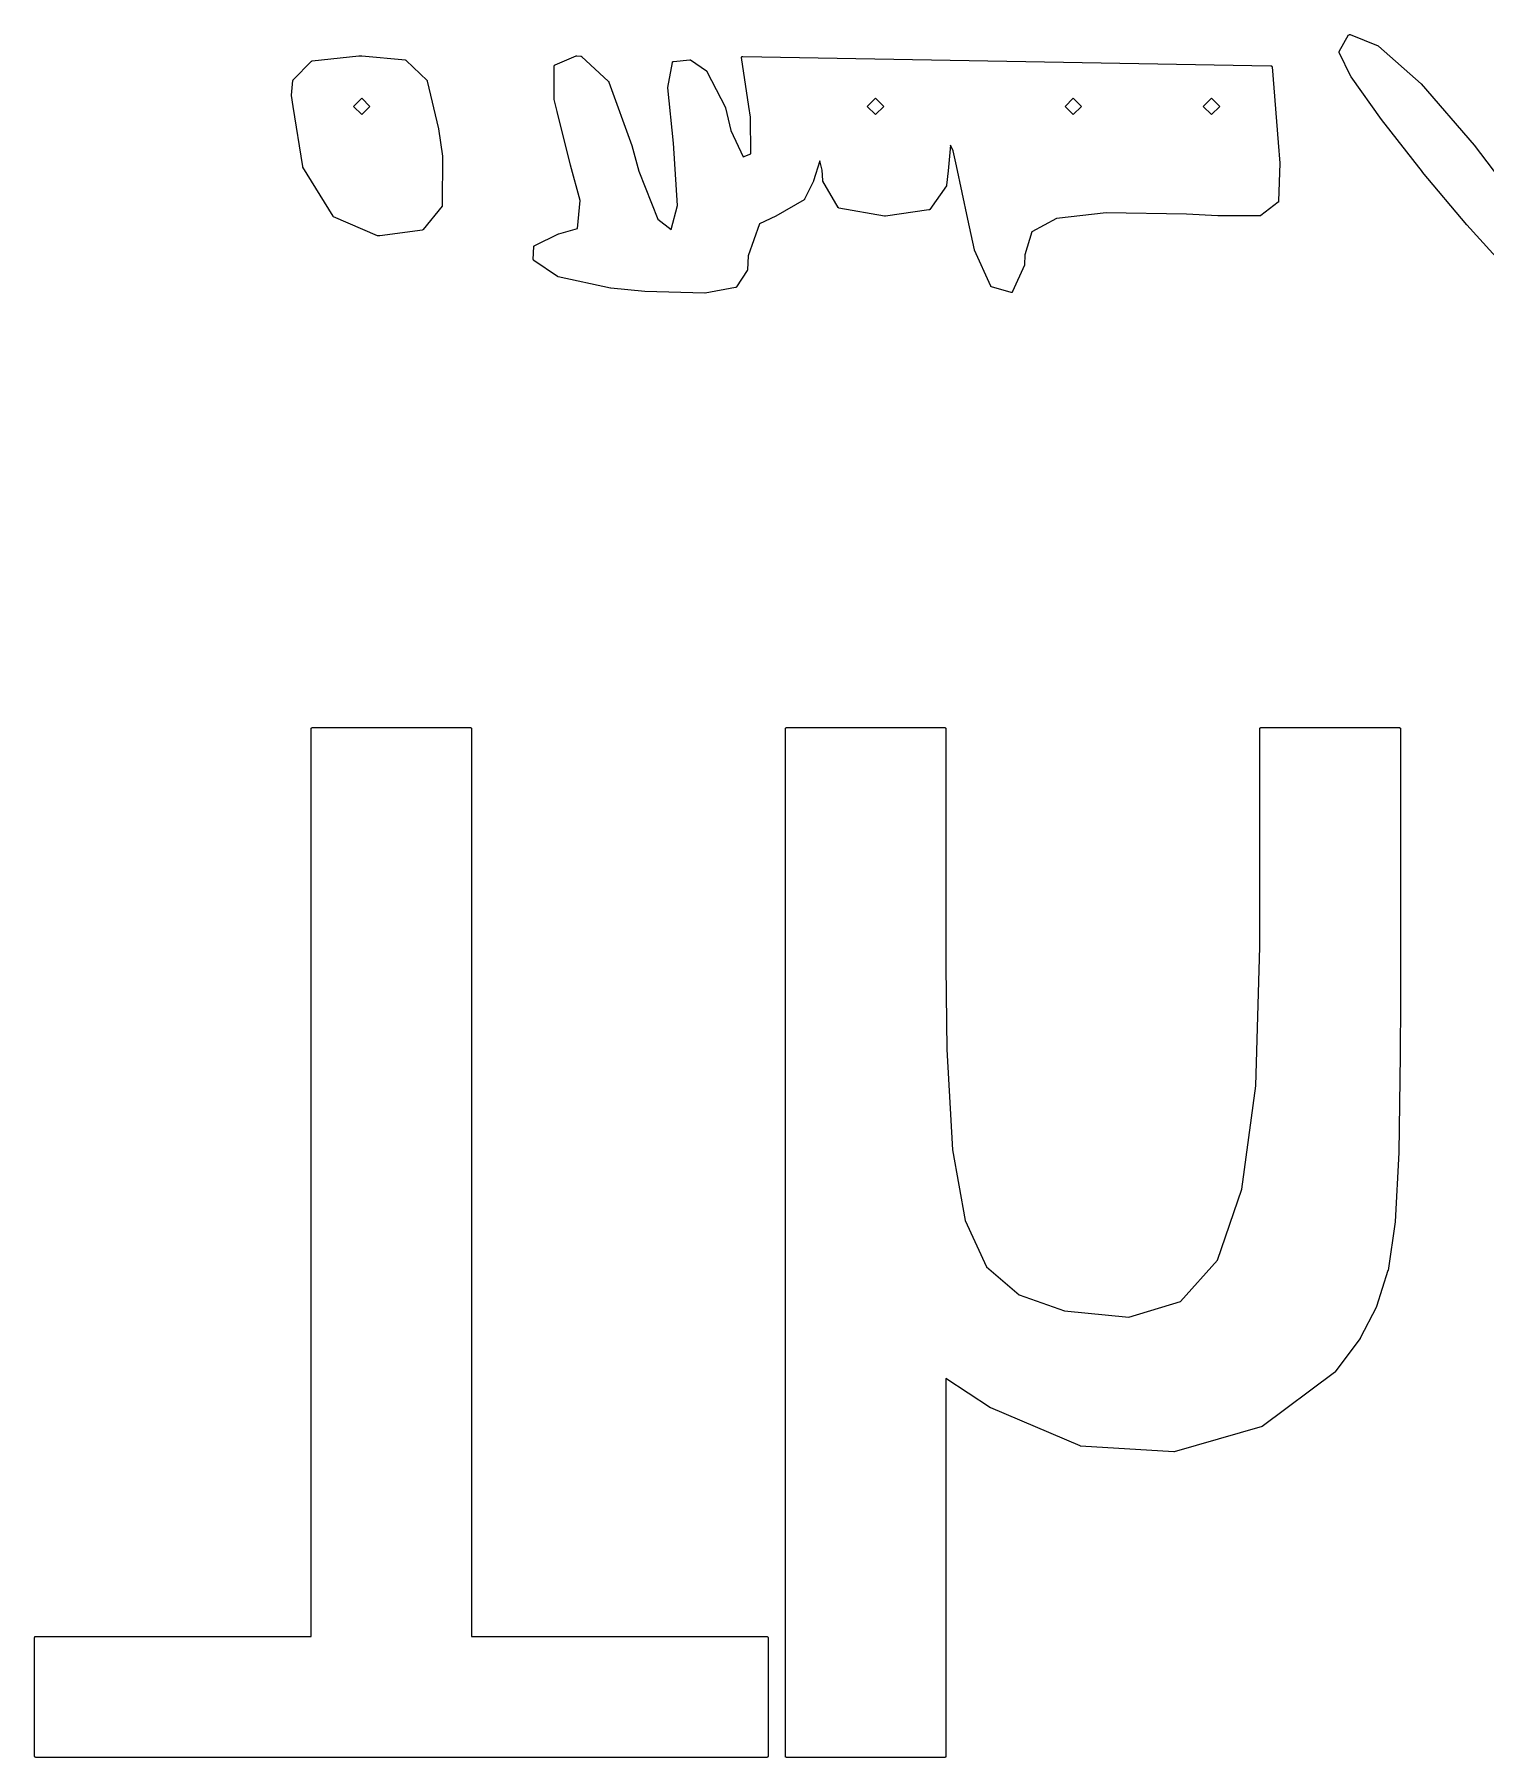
# Model space of a CAD drawing. Extents: x 10 to 287, y -200 to -10.
# Drawn here: x 126.87 to 133.08, y -116.68 to -109.29 of the extents above; entities that cross this region are included whole.
import ezdxf

# ---------------------------------------------------------------- set-up
doc = ezdxf.new("R2010")
doc.units = 0
doc.header["$MEASUREMENT"] = 0
doc.layers.add('BLACK', color=7, linetype='CONTINUOUS')

msp = doc.modelspace()

# ---------------------------------------------------------------- linework, layer by layer
at = {"layer": 'BLACK', "linetype": 'CONTINUOUS'}
for p, q in [((132.457, -109.366), (132.498, -109.295)), ((132.498, -109.295), (132.499, -109.294)), ((132.498, -109.295), (132.498, -109.295)), ((132.498, -109.295), (132.498, -109.295)), ((132.498, -109.295), (132.498, -109.295)), ((132.499, -109.294), (132.499, -109.294)), ((132.499, -109.294), (132.499, -109.294)), ((132.499, -109.294), (132.5, -109.294)), ((132.5, -109.294), (132.5, -109.293)), ((132.5, -109.293), (132.5, -109.293)), ((132.5, -109.293), (132.5, -109.293)), ((132.5, -109.293), (132.501, -109.293)), ((132.501, -109.293), (132.502, -109.293)), ((132.502, -109.293), (132.502, -109.293)), ((132.502, -109.293), (132.503, -109.293)), ((132.502, -109.293), (132.502, -109.293)), ((132.503, -109.293), (132.504, -109.293)), ((132.504, -109.293), (132.504, -109.293)), ((132.504, -109.293), (132.504, -109.293)), ((132.504, -109.293), (132.625, -109.342)), ((132.625, -109.342), (132.625, -109.342)), ((132.625, -109.342), (132.626, -109.343)), ((127.977, -109.488), (128.055, -109.407)), ((128.055, -109.407), (128.056, -109.407)), ((128.056, -109.407), (128.056, -109.406)), ((128.056, -109.406), (128.056, -109.406)), ((128.056, -109.406), (128.056, -109.406)), ((128.056, -109.406), (128.057, -109.406)), ((128.057, -109.406), (128.058, -109.406)), ((128.058, -109.406), (128.258, -109.384)), ((128.058, -109.406), (128.058, -109.406)), ((128.058, -109.406), (128.058, -109.406)), ((128.258, -109.384), (128.259, -109.384)), ((128.259, -109.384), (128.259, -109.384)), ((128.259, -109.384), (128.27, -109.384)), ((128.27, -109.384), (128.27, -109.384)), ((128.27, -109.384), (128.271, -109.384)), ((128.271, -109.384), (128.457, -109.402)), ((128.457, -109.402), (128.457, -109.403)), ((128.457, -109.403), (128.458, -109.403)), ((128.458, -109.403), (128.458, -109.403)), ((128.458, -109.403), (128.458, -109.403)), ((128.458, -109.403), (128.459, -109.403)), ((128.459, -109.403), (128.46, -109.404)), ((128.46, -109.404), (128.55, -109.49)), ((129.099, -109.423), (129.189, -109.385)), ((129.189, -109.385), (129.19, -109.384)), ((129.189, -109.385), (129.189, -109.385)), ((129.19, -109.384), (129.19, -109.384)), ((129.19, -109.384), (129.191, -109.384)), ((129.191, -109.384), (129.191, -109.384)), ((129.191, -109.384), (129.209, -109.386)), ((129.191, -109.384), (129.191, -109.384)), ((129.209, -109.386), (129.21, -109.386)), ((129.21, -109.386), (129.21, -109.386)), ((129.21, -109.386), (129.211, -109.386)), ((129.211, -109.386), (129.211, -109.387)), ((129.211, -109.387), (129.211, -109.387)), ((129.211, -109.387), (129.212, -109.387)), ((129.212, -109.387), (129.327, -109.495)), ((129.582, -109.52), (129.601, -109.413)), ((129.601, -109.412), (129.602, -109.411)), ((129.601, -109.413), (129.601, -109.412)), ((129.601, -109.412), (129.601, -109.412)), ((129.602, -109.411), (129.602, -109.41)), ((129.602, -109.41), (129.603, -109.41)), ((129.602, -109.411), (129.602, -109.411)), ((129.602, -109.411), (129.602, -109.411)), ((129.603, -109.41), (129.603, -109.409)), ((129.603, -109.409), (129.604, -109.409)), ((129.603, -109.41), (129.603, -109.41)), ((129.604, -109.409), (129.604, -109.409)), ((129.604, -109.409), (129.604, -109.409)), ((129.604, -109.409), (129.605, -109.409)), ((129.605, -109.409), (129.675, -109.401)), ((129.605, -109.409), (129.605, -109.409)), ((129.675, -109.401), (129.675, -109.401)), ((129.675, -109.401), (129.675, -109.401)), ((129.675, -109.401), (129.675, -109.401)), ((129.675, -109.401), (129.676, -109.401)), ((129.676, -109.401), (129.676, -109.401)), ((129.676, -109.401), (129.676, -109.401)), ((129.676, -109.401), (129.677, -109.402)), ((129.677, -109.402), (129.678, -109.402)), ((129.678, -109.402), (129.678, -109.402)), ((129.678, -109.402), (129.678, -109.402)), ((129.678, -109.402), (129.747, -109.449)), ((129.897, -109.391), (129.898, -109.39)), ((129.897, -109.392), (129.897, -109.391)), ((129.897, -109.391), (129.897, -109.391)), ((129.897, -109.391), (129.897, -109.391)), ((129.928, -109.602), (129.897, -109.392)), ((129.897, -109.392), (129.897, -109.392)), ((129.898, -109.389), (129.898, -109.388)), ((129.898, -109.388), (129.899, -109.388)), ((129.898, -109.39), (129.898, -109.389)), ((129.898, -109.389), (129.898, -109.389)), ((129.898, -109.389), (129.898, -109.389)), ((129.899, -109.388), (129.9, -109.387)), ((129.899, -109.388), (129.899, -109.388)), ((129.899, -109.388), (129.899, -109.388)), ((129.9, -109.387), (129.901, -109.387)), ((129.901, -109.387), (129.901, -109.387)), ((129.901, -109.387), (129.901, -109.387)), ((129.901, -109.387), (129.901, -109.387)), ((129.901, -109.387), (129.902, -109.387)), ((129.902, -109.387), (131.033, -109.407)), ((131.033, -109.407), (132.165, -109.427)), ((132.457, -109.367), (132.457, -109.366)), ((132.457, -109.366), (132.457, -109.366)), ((132.457, -109.368), (132.457, -109.367)), ((132.457, -109.367), (132.457, -109.367)), ((132.457, -109.367), (132.457, -109.367)), ((132.457, -109.369), (132.457, -109.368)), ((132.457, -109.37), (132.457, -109.369)), ((132.457, -109.369), (132.457, -109.369)), ((132.457, -109.369), (132.457, -109.369)), ((132.508, -109.473), (132.457, -109.37)), ((132.457, -109.37), (132.457, -109.37)), ((132.626, -109.343), (132.809, -109.505)), ((127.976, -109.489), (127.976, -109.488)), ((127.976, -109.488), (127.977, -109.488)), ((127.976, -109.49), (127.976, -109.489)), ((127.976, -109.489), (127.976, -109.489)), ((127.976, -109.489), (127.976, -109.489)), ((129.095, -109.57), (129.095, -109.428)), ((129.095, -109.428), (129.096, -109.428)), ((129.096, -109.426), (129.096, -109.425)), ((129.096, -109.425), (129.097, -109.425)), ((129.096, -109.427), (129.096, -109.426)), ((129.096, -109.426), (129.096, -109.426)), ((129.096, -109.426), (129.096, -109.426)), ((129.096, -109.428), (129.096, -109.427)), ((129.096, -109.427), (129.096, -109.427)), ((129.097, -109.425), (129.097, -109.424)), ((129.097, -109.424), (129.097, -109.424)), ((129.097, -109.424), (129.098, -109.424)), ((129.098, -109.424), (129.098, -109.423)), ((129.098, -109.423), (129.099, -109.423)), ((129.098, -109.424), (129.098, -109.424)), ((129.747, -109.449), (129.747, -109.449)), ((129.747, -109.449), (129.747, -109.45)), ((129.747, -109.45), (129.748, -109.45)), ((129.748, -109.45), (129.748, -109.45)), ((129.748, -109.45), (129.748, -109.451)), ((129.748, -109.451), (129.748, -109.451)), ((129.748, -109.451), (129.828, -109.606)), ((132.165, -109.427), (132.165, -109.427)), ((132.165, -109.427), (132.165, -109.427)), ((132.165, -109.427), (132.166, -109.427)), ((132.166, -109.427), (132.166, -109.427)), ((132.166, -109.427), (132.167, -109.427)), ((132.167, -109.427), (132.167, -109.427)), ((132.167, -109.427), (132.167, -109.428)), ((132.167, -109.428), (132.168, -109.428)), ((132.168, -109.428), (132.168, -109.428)), ((132.168, -109.428), (132.168, -109.428)), ((132.168, -109.428), (132.169, -109.429)), ((132.169, -109.429), (132.169, -109.429)), ((132.169, -109.429), (132.169, -109.429)), ((132.169, -109.429), (132.169, -109.43)), ((132.169, -109.43), (132.169, -109.43)), ((132.169, -109.43), (132.17, -109.431)), ((132.17, -109.431), (132.17, -109.431)), ((132.17, -109.431), (132.17, -109.431)), ((132.17, -109.431), (132.196, -109.756)), ((132.509, -109.474), (132.508, -109.473)), ((132.508, -109.473), (132.508, -109.473)), ((132.639, -109.658), (132.509, -109.474)), ((127.969, -109.553), (127.975, -109.49)), ((127.969, -109.554), (127.969, -109.553)), ((127.969, -109.553), (127.969, -109.553)), ((127.976, -109.602), (127.969, -109.554)), ((127.975, -109.49), (127.976, -109.49)), ((128.55, -109.49), (128.55, -109.491)), ((128.55, -109.491), (128.55, -109.491)), ((128.55, -109.491), (128.55, -109.491)), ((128.55, -109.491), (128.551, -109.492)), ((128.551, -109.492), (128.551, -109.492)), ((128.551, -109.492), (128.551, -109.493)), ((128.551, -109.493), (128.599, -109.698)), ((129.327, -109.495), (129.327, -109.495)), ((129.327, -109.495), (129.328, -109.495)), ((129.328, -109.495), (129.328, -109.496)), ((129.328, -109.496), (129.328, -109.496)), ((129.328, -109.496), (129.328, -109.496)), ((129.328, -109.496), (129.328, -109.497)), ((129.328, -109.497), (129.427, -109.769)), ((129.581, -109.522), (129.582, -109.521)), ((129.605, -109.759), (129.581, -109.522)), ((129.582, -109.521), (129.582, -109.52)), ((132.809, -109.505), (132.809, -109.505)), ((132.809, -109.505), (132.809, -109.505)), ((132.809, -109.505), (133.036, -109.767)), ((128.017, -109.859), (127.976, -109.602)), ((128.27, -109.566), (128.235, -109.601)), ((128.235, -109.601), (128.27, -109.636)), ((128.305, -109.601), (128.27, -109.566)), ((128.27, -109.636), (128.305, -109.601)), ((129.095, -109.571), (129.095, -109.57)), ((129.095, -109.57), (129.095, -109.57)), ((129.107, -109.623), (129.095, -109.571)), ((129.165, -109.853), (129.107, -109.623)), ((129.107, -109.623), (129.107, -109.623)), ((129.107, -109.623), (129.107, -109.623)), ((129.828, -109.606), (129.828, -109.606)), ((129.828, -109.606), (129.828, -109.607)), ((129.828, -109.607), (129.851, -109.705)), ((129.935, -109.648), (129.928, -109.602)), ((130.471, -109.566), (130.436, -109.601)), ((130.436, -109.601), (130.471, -109.636)), ((130.507, -109.601), (130.471, -109.566)), ((130.471, -109.636), (130.507, -109.601)), ((131.318, -109.566), (131.283, -109.601)), ((131.283, -109.601), (131.318, -109.636)), ((131.353, -109.601), (131.318, -109.566)), ((131.318, -109.636), (131.353, -109.601)), ((131.911, -109.566), (131.875, -109.601)), ((131.875, -109.601), (131.911, -109.636)), ((131.946, -109.601), (131.911, -109.566)), ((131.911, -109.636), (131.946, -109.601)), ((128.599, -109.698), (128.599, -109.698)), ((128.599, -109.698), (128.599, -109.698)), ((128.599, -109.698), (128.616, -109.814)), ((129.851, -109.705), (129.904, -109.817)), ((129.937, -109.804), (129.935, -109.648)), ((132.815, -109.882), (132.639, -109.658)), ((132.639, -109.658), (132.639, -109.658)), ((132.639, -109.658), (132.639, -109.658)), ((129.427, -109.769), (129.427, -109.769)), ((129.427, -109.769), (129.427, -109.769)), ((129.427, -109.769), (129.457, -109.879)), ((129.623, -110.026), (129.605, -109.759)), ((130.792, -109.768), (130.782, -109.877)), ((130.804, -109.791), (130.792, -109.768)), ((132.196, -109.756), (132.196, -109.756)), ((132.196, -109.756), (132.196, -109.756)), ((132.196, -109.756), (132.203, -109.844)), ((133.036, -109.767), (133.036, -109.767)), ((133.036, -109.767), (133.036, -109.767)), ((133.036, -109.767), (133.199, -109.981)), ((128.017, -109.86), (128.017, -109.859)), ((128.017, -109.859), (128.017, -109.859)), ((128.017, -109.859), (128.017, -109.859)), ((128.616, -109.814), (128.615, -110.026)), ((128.616, -109.814), (128.616, -109.814)), ((128.616, -109.814), (128.616, -109.814)), ((129.206, -110.004), (129.165, -109.853)), ((129.165, -109.853), (129.165, -109.853)), ((129.165, -109.853), (129.165, -109.853)), ((129.904, -109.817), (129.937, -109.804)), ((130.233, -109.834), (130.206, -109.92)), ((130.242, -109.875), (130.233, -109.834)), ((130.818, -109.856), (130.804, -109.791)), ((130.867, -110.084), (130.818, -109.856)), ((132.203, -109.845), (132.198, -110.008)), ((132.203, -109.844), (132.203, -109.844)), ((132.203, -109.844), (132.203, -109.845)), ((128.017, -109.861), (128.017, -109.86)), ((128.017, -109.86), (128.017, -109.86)), ((128.017, -109.86), (128.017, -109.86)), ((128.147, -110.072), (128.017, -109.861)), ((129.457, -109.879), (129.538, -110.085)), ((130.206, -109.921), (130.167, -109.999)), ((130.206, -109.92), (130.206, -109.92)), ((130.206, -109.92), (130.206, -109.921)), ((130.245, -109.919), (130.242, -109.875)), ((130.245, -109.92), (130.245, -109.919)), ((130.245, -109.919), (130.245, -109.919)), ((130.245, -109.919), (130.245, -109.919)), ((130.245, -109.921), (130.245, -109.92)), ((130.246, -109.921), (130.245, -109.921)), ((130.245, -109.921), (130.245, -109.921)), ((130.311, -110.034), (130.246, -109.921)), ((130.782, -109.877), (130.775, -109.939)), ((130.782, -109.877), (130.782, -109.877)), ((130.782, -109.877), (130.782, -109.877)), ((132.815, -109.883), (132.815, -109.882)), ((132.815, -109.882), (132.815, -109.882)), ((133.004, -110.108), (132.815, -109.883)), ((129.194, -110.124), (129.206, -110.004)), ((130.165, -110.001), (130.044, -110.071)), ((130.166, -110), (130.165, -110.001)), ((130.167, -110), (130.166, -110)), ((130.166, -110), (130.166, -110)), ((130.166, -110), (130.166, -110)), ((130.167, -109.999), (130.167, -109.999)), ((130.167, -109.999), (130.167, -110)), ((130.775, -109.941), (130.704, -110.043)), ((130.775, -109.939), (130.775, -109.939)), ((130.775, -109.939), (130.775, -109.939)), ((130.775, -109.939), (130.775, -109.94)), ((130.775, -109.94), (130.775, -109.94)), ((130.775, -109.94), (130.775, -109.94)), ((130.775, -109.94), (130.775, -109.941)), ((128.148, -110.073), (128.147, -110.072)), ((128.147, -110.072), (128.147, -110.072)), ((128.149, -110.073), (128.148, -110.073)), ((128.148, -110.073), (128.148, -110.073)), ((128.148, -110.073), (128.148, -110.073)), ((128.149, -110.074), (128.149, -110.073)), ((128.338, -110.156), (128.149, -110.074)), ((128.614, -110.029), (128.533, -110.129)), ((128.615, -110.028), (128.614, -110.029)), ((128.615, -110.026), (128.615, -110.026)), ((128.615, -110.026), (128.615, -110.027)), ((128.615, -110.027), (128.615, -110.027)), ((128.615, -110.027), (128.615, -110.027)), ((128.615, -110.027), (128.615, -110.028)), ((129.595, -110.129), (129.623, -110.026)), ((130.044, -110.071), (129.974, -110.104)), ((130.044, -110.071), (130.044, -110.071)), ((130.044, -110.071), (130.044, -110.071)), ((130.311, -110.035), (130.311, -110.034)), ((130.312, -110.035), (130.311, -110.035)), ((130.311, -110.035), (130.311, -110.035)), ((130.312, -110.036), (130.312, -110.035)), ((130.313, -110.036), (130.312, -110.036)), ((130.312, -110.036), (130.312, -110.036)), ((130.314, -110.036), (130.313, -110.036)), ((130.313, -110.036), (130.313, -110.036)), ((130.314, -110.037), (130.314, -110.036)), ((130.509, -110.072), (130.314, -110.037)), ((130.314, -110.037), (130.314, -110.037)), ((130.514, -110.072), (130.509, -110.072)), ((130.509, -110.072), (130.509, -110.072)), ((130.509, -110.072), (130.509, -110.072)), ((130.7, -110.045), (130.514, -110.072)), ((130.514, -110.072), (130.514, -110.072)), ((130.514, -110.072), (130.514, -110.072)), ((130.701, -110.045), (130.7, -110.045)), ((130.702, -110.045), (130.701, -110.045)), ((130.701, -110.045), (130.701, -110.045)), ((130.701, -110.045), (130.701, -110.045)), ((130.703, -110.044), (130.702, -110.045)), ((130.702, -110.045), (130.702, -110.045)), ((130.702, -110.045), (130.702, -110.045)), ((130.704, -110.043), (130.703, -110.044)), ((130.703, -110.044), (130.703, -110.044)), ((130.703, -110.044), (130.703, -110.044)), ((131.459, -110.057), (131.246, -110.081)), ((131.804, -110.063), (131.459, -110.057)), ((131.937, -110.07), (131.804, -110.063)), ((132.119, -110.07), (131.937, -110.07)), ((131.937, -110.07), (131.937, -110.07)), ((131.937, -110.07), (131.937, -110.07)), ((132.12, -110.07), (132.119, -110.07)), ((132.119, -110.07), (132.119, -110.07)), ((132.121, -110.07), (132.12, -110.07)), ((132.12, -110.07), (132.12, -110.07)), ((132.12, -110.07), (132.12, -110.07)), ((132.122, -110.069), (132.121, -110.07)), ((132.196, -110.011), (132.122, -110.069)), ((132.197, -110.011), (132.196, -110.011)), ((132.196, -110.011), (132.196, -110.011)), ((132.196, -110.011), (132.196, -110.011)), ((132.198, -110.008), (132.197, -110.008)), ((132.197, -110.008), (132.197, -110.009)), ((132.197, -110.009), (132.197, -110.009)), ((132.197, -110.009), (132.197, -110.009)), ((132.197, -110.009), (132.197, -110.01)), ((132.197, -110.01), (132.197, -110.01)), ((132.197, -110.01), (132.197, -110.011)), ((128.53, -110.131), (128.348, -110.156)), ((128.531, -110.131), (128.53, -110.131)), ((128.53, -110.131), (128.53, -110.131)), ((128.53, -110.131), (128.53, -110.131)), ((128.532, -110.13), (128.531, -110.13)), ((128.531, -110.13), (128.531, -110.131)), ((128.533, -110.129), (128.532, -110.13)), ((128.532, -110.13), (128.532, -110.13)), ((128.532, -110.13), (128.532, -110.13)), ((128.533, -110.129), (128.533, -110.129)), ((128.533, -110.129), (128.533, -110.129)), ((129.011, -110.197), (129.113, -110.147)), ((129.113, -110.147), (129.114, -110.147)), ((129.114, -110.147), (129.194, -110.124)), ((129.114, -110.147), (129.114, -110.147)), ((129.538, -110.085), (129.595, -110.129)), ((129.974, -110.104), (129.926, -110.241)), ((130.895, -110.216), (130.867, -110.084)), ((130.867, -110.084), (130.867, -110.084)), ((130.867, -110.084), (130.867, -110.084)), ((131.141, -110.139), (131.111, -110.237)), ((131.246, -110.081), (131.141, -110.139)), ((133.172, -110.293), (133.004, -110.108)), ((133.004, -110.108), (133.004, -110.108)), ((133.004, -110.108), (133.004, -110.108)), ((128.339, -110.156), (128.338, -110.156)), ((128.338, -110.156), (128.338, -110.156)), ((128.338, -110.156), (128.338, -110.156)), ((128.34, -110.156), (128.339, -110.156)), ((128.348, -110.156), (128.34, -110.156)), ((128.34, -110.156), (128.34, -110.156)), ((128.34, -110.156), (128.34, -110.156)), ((128.348, -110.156), (128.348, -110.156)), ((128.348, -110.156), (128.348, -110.156)), ((129.005, -110.257), (129.008, -110.201)), ((129.008, -110.2), (129.009, -110.199)), ((129.008, -110.201), (129.008, -110.2)), ((129.008, -110.201), (129.008, -110.201)), ((129.008, -110.201), (129.008, -110.201)), ((129.009, -110.199), (129.01, -110.198)), ((129.009, -110.199), (129.009, -110.199)), ((129.009, -110.199), (129.009, -110.199)), ((129.009, -110.199), (129.009, -110.199)), ((129.01, -110.198), (129.01, -110.197)), ((129.01, -110.197), (129.011, -110.197)), ((129.01, -110.198), (129.01, -110.198)), ((129.01, -110.198), (129.01, -110.198)), ((129.011, -110.197), (129.011, -110.197)), ((129.011, -110.197), (129.011, -110.197)), ((130.895, -110.217), (130.895, -110.216)), ((130.895, -110.216), (130.895, -110.216)), ((130.965, -110.372), (130.895, -110.217)), ((129.006, -110.258), (129.005, -110.257)), ((129.006, -110.259), (129.006, -110.258)), ((129.006, -110.26), (129.006, -110.259)), ((129.006, -110.259), (129.006, -110.259)), ((129.006, -110.259), (129.006, -110.259)), ((129.006, -110.259), (129.006, -110.259)), ((129.007, -110.261), (129.006, -110.26)), ((129.006, -110.26), (129.006, -110.26)), ((129.006, -110.26), (129.006, -110.26)), ((129.008, -110.261), (129.007, -110.261)), ((129.109, -110.33), (129.008, -110.261)), ((129.926, -110.241), (129.922, -110.302)), ((129.922, -110.302), (129.922, -110.302)), ((129.922, -110.302), (129.922, -110.302)), ((129.922, -110.302), (129.922, -110.303)), ((131.109, -110.282), (131.058, -110.395)), ((131.111, -110.237), (131.109, -110.28)), ((131.109, -110.28), (131.109, -110.28)), ((131.109, -110.28), (131.109, -110.28)), ((131.109, -110.28), (131.109, -110.281)), ((131.109, -110.281), (131.109, -110.281)), ((131.109, -110.281), (131.109, -110.281)), ((131.109, -110.281), (131.109, -110.282)), ((129.11, -110.33), (129.109, -110.33)), ((129.109, -110.33), (129.109, -110.33)), ((129.109, -110.33), (129.109, -110.33)), ((129.111, -110.331), (129.11, -110.33)), ((129.336, -110.38), (129.111, -110.331)), ((129.111, -110.331), (129.111, -110.331)), ((129.111, -110.331), (129.111, -110.331)), ((129.876, -110.375), (129.875, -110.375)), ((129.875, -110.375), (129.875, -110.375)), ((129.875, -110.375), (129.875, -110.376)), ((129.921, -110.304), (129.876, -110.375)), ((129.922, -110.303), (129.921, -110.304)), ((129.921, -110.304), (129.921, -110.304)), ((129.922, -110.303), (129.922, -110.303)), ((130.965, -110.373), (130.965, -110.372)), ((130.966, -110.373), (130.965, -110.373)), ((130.965, -110.373), (130.965, -110.373)), ((130.966, -110.374), (130.966, -110.373)), ((130.967, -110.375), (130.966, -110.374)), ((130.966, -110.374), (130.966, -110.374)), ((130.966, -110.374), (130.966, -110.374)), ((130.968, -110.375), (130.967, -110.375)), ((130.967, -110.375), (130.967, -110.375)), ((131.052, -110.398), (130.968, -110.375)), ((130.968, -110.375), (130.968, -110.375)), ((129.337, -110.38), (129.336, -110.38)), ((129.336, -110.38), (129.336, -110.38)), ((129.483, -110.394), (129.337, -110.38)), ((129.74, -110.402), (129.483, -110.394)), ((129.483, -110.394), (129.483, -110.394)), ((129.483, -110.394), (129.483, -110.394)), ((129.741, -110.402), (129.74, -110.402)), ((129.872, -110.377), (129.741, -110.402)), ((129.741, -110.402), (129.741, -110.402)), ((129.873, -110.377), (129.872, -110.377)), ((129.872, -110.377), (129.872, -110.377)), ((129.874, -110.377), (129.873, -110.377)), ((129.873, -110.377), (129.873, -110.377)), ((129.875, -110.376), (129.874, -110.376)), ((129.874, -110.376), (129.874, -110.376)), ((129.874, -110.376), (129.874, -110.377)), ((131.053, -110.398), (131.052, -110.398)), ((131.052, -110.398), (131.052, -110.398)), ((131.052, -110.398), (131.052, -110.398)), ((131.054, -110.398), (131.053, -110.398)), ((131.055, -110.398), (131.054, -110.398)), ((131.054, -110.398), (131.054, -110.398)), ((131.054, -110.398), (131.054, -110.398)), ((131.056, -110.398), (131.055, -110.398)), ((131.055, -110.398), (131.055, -110.398)), ((131.055, -110.398), (131.055, -110.398)), ((131.057, -110.397), (131.056, -110.397)), ((131.056, -110.397), (131.056, -110.398)), ((131.058, -110.396), (131.057, -110.396)), ((131.057, -110.396), (131.057, -110.397)), ((131.057, -110.397), (131.057, -110.397)), ((131.057, -110.397), (131.057, -110.397)), ((131.058, -110.395), (131.058, -110.396)), ((131.058, -110.396), (131.058, -110.396)), ((128.053, -112.268), (128.053, -112.267)), ((128.053, -112.267), (128.054, -112.267)), ((128.053, -116.158), (128.053, -112.268)), ((128.053, -112.268), (128.053, -112.268)), ((128.054, -112.266), (128.054, -112.265)), ((128.054, -112.265), (128.054, -112.265)), ((128.054, -112.265), (128.055, -112.265)), ((128.054, -112.267), (128.054, -112.266)), ((128.054, -112.266), (128.054, -112.266)), ((128.055, -112.265), (128.055, -112.264)), ((128.055, -112.264), (128.055, -112.264)), ((128.055, -112.264), (128.056, -112.264)), ((128.055, -112.265), (128.055, -112.265)), ((128.056, -112.264), (128.057, -112.263)), ((128.056, -112.264), (128.056, -112.264)), ((128.057, -112.263), (128.057, -112.263)), ((128.057, -112.263), (128.057, -112.263)), ((128.057, -112.263), (128.058, -112.263)), ((128.058, -112.263), (128.058, -112.263)), ((128.058, -112.263), (128.736, -112.263)), ((128.736, -112.263), (128.737, -112.263)), ((128.736, -112.263), (128.736, -112.263)), ((128.737, -112.263), (128.737, -112.263)), ((128.737, -112.263), (128.737, -112.263)), ((128.737, -112.263), (128.738, -112.264)), ((128.738, -112.264), (128.738, -112.264)), ((128.738, -112.264), (128.739, -112.264)), ((128.739, -112.264), (128.739, -112.264)), ((128.739, -112.264), (128.739, -112.265)), ((128.739, -112.265), (128.739, -112.265)), ((128.739, -112.265), (128.74, -112.265)), ((128.74, -112.265), (128.74, -112.265)), ((128.74, -112.265), (128.74, -112.266)), ((128.74, -112.266), (128.74, -112.266)), ((128.74, -112.266), (128.74, -112.267)), ((128.74, -112.267), (128.741, -112.267)), ((128.741, -112.267), (128.741, -112.268)), ((128.741, -112.268), (128.741, -112.268)), ((128.741, -112.268), (128.741, -116.158)), ((130.085, -112.268), (130.085, -112.267)), ((130.085, -112.267), (130.086, -112.267)), ((130.085, -116.671), (130.085, -112.268)), ((130.085, -112.268), (130.085, -112.268)), ((130.086, -112.266), (130.086, -112.265)), ((130.086, -112.265), (130.086, -112.265)), ((130.086, -112.265), (130.087, -112.265)), ((130.086, -112.267), (130.086, -112.266)), ((130.086, -112.266), (130.086, -112.266)), ((130.087, -112.265), (130.087, -112.264)), ((130.087, -112.264), (130.087, -112.264)), ((130.087, -112.264), (130.088, -112.264)), ((130.087, -112.265), (130.087, -112.265)), ((130.088, -112.264), (130.089, -112.263)), ((130.088, -112.264), (130.088, -112.264)), ((130.089, -112.263), (130.089, -112.263)), ((130.089, -112.263), (130.089, -112.263)), ((130.089, -112.263), (130.09, -112.263)), ((130.09, -112.263), (130.09, -112.263)), ((130.09, -112.263), (130.768, -112.263)), ((130.768, -112.263), (130.769, -112.263)), ((130.768, -112.263), (130.768, -112.263)), ((130.769, -112.263), (130.769, -112.263)), ((130.769, -112.263), (130.769, -112.263)), ((130.769, -112.263), (130.77, -112.264)), ((130.77, -112.264), (130.77, -112.264)), ((130.77, -112.264), (130.771, -112.264)), ((130.771, -112.264), (130.771, -112.264)), ((130.771, -112.264), (130.771, -112.265)), ((130.771, -112.265), (130.771, -112.265)), ((130.771, -112.265), (130.772, -112.265)), ((130.772, -112.265), (130.772, -112.265)), ((130.772, -112.265), (130.772, -112.266)), ((130.772, -112.266), (130.772, -112.266)), ((130.772, -112.266), (130.772, -112.267)), ((130.772, -112.267), (130.773, -112.267)), ((130.773, -112.267), (130.773, -112.268)), ((130.773, -112.268), (130.773, -112.268)), ((130.773, -112.268), (130.773, -113.287)), ((132.117, -112.268), (132.117, -112.267)), ((132.117, -112.267), (132.118, -112.267)), ((132.117, -113.202), (132.117, -112.268)), ((132.117, -112.268), (132.117, -112.268)), ((132.118, -112.266), (132.118, -112.265)), ((132.118, -112.265), (132.118, -112.265)), ((132.118, -112.265), (132.119, -112.265)), ((132.118, -112.267), (132.118, -112.266)), ((132.118, -112.266), (132.118, -112.266)), ((132.119, -112.265), (132.119, -112.264)), ((132.119, -112.264), (132.119, -112.264)), ((132.119, -112.264), (132.12, -112.264)), ((132.119, -112.265), (132.119, -112.265)), ((132.12, -112.264), (132.121, -112.263)), ((132.12, -112.264), (132.12, -112.264)), ((132.121, -112.263), (132.121, -112.263)), ((132.121, -112.263), (132.121, -112.263)), ((132.121, -112.263), (132.122, -112.263)), ((132.122, -112.263), (132.122, -112.263)), ((132.122, -112.263), (132.715, -112.263)), ((132.715, -112.263), (132.715, -112.263)), ((132.715, -112.263), (132.716, -112.263)), ((132.716, -112.263), (132.716, -112.263)), ((132.716, -112.263), (132.717, -112.263)), ((132.717, -112.263), (132.717, -112.264)), ((132.717, -112.264), (132.718, -112.264)), ((132.718, -112.264), (132.718, -112.264)), ((132.718, -112.264), (132.718, -112.264)), ((132.718, -112.264), (132.718, -112.265)), ((132.718, -112.265), (132.719, -112.265)), ((132.719, -112.265), (132.719, -112.265)), ((132.719, -112.265), (132.719, -112.265)), ((132.719, -112.265), (132.719, -112.266)), ((132.719, -112.266), (132.72, -112.266)), ((132.72, -112.266), (132.72, -112.267)), ((132.72, -112.267), (132.72, -112.267)), ((132.72, -112.267), (132.72, -112.268)), ((132.72, -112.268), (132.72, -112.268)), ((132.72, -112.268), (132.72, -113.432)), ((132.1, -113.798), (132.117, -113.202)), ((130.773, -113.287), (130.776, -113.642)), ((132.72, -113.432), (132.719, -113.667)), ((132.72, -113.432), (132.72, -113.432)), ((132.72, -113.432), (132.72, -113.432)), ((130.776, -113.642), (130.801, -114.072)), ((132.719, -113.667), (132.713, -114.084)), ((132.719, -113.667), (132.719, -113.667)), ((132.719, -113.667), (132.719, -113.667)), ((132.041, -114.241), (132.1, -113.798)), ((130.801, -114.072), (130.855, -114.375)), ((132.713, -114.084), (132.697, -114.38)), ((132.713, -114.084), (132.713, -114.084)), ((132.713, -114.084), (132.713, -114.084)), ((131.936, -114.545), (132.041, -114.241)), ((130.855, -114.375), (130.947, -114.573)), ((132.697, -114.38), (132.667, -114.589)), ((132.697, -114.38), (132.697, -114.38)), ((132.697, -114.38), (132.697, -114.38)), ((130.947, -114.573), (131.086, -114.694)), ((131.777, -114.722), (131.936, -114.545)), ((132.666, -114.589), (132.618, -114.744)), ((132.667, -114.589), (132.666, -114.589)), ((132.666, -114.589), (132.666, -114.589)), ((131.086, -114.694), (131.281, -114.762)), ((131.556, -114.789), (131.777, -114.722)), ((131.281, -114.762), (131.556, -114.789)), ((132.618, -114.745), (132.548, -114.879)), ((132.618, -114.744), (132.618, -114.744)), ((132.618, -114.744), (132.618, -114.745)), ((132.548, -114.879), (132.548, -114.879)), ((132.548, -114.879), (132.548, -114.88)), ((132.548, -114.88), (132.439, -115.025)), ((132.438, -115.026), (132.128, -115.257)), ((132.439, -115.025), (132.438, -115.026)), ((132.438, -115.026), (132.438, -115.026)), ((130.964, -115.177), (130.773, -115.052)), ((130.773, -115.052), (130.773, -116.671)), ((130.965, -115.177), (130.964, -115.177)), ((130.965, -115.178), (130.965, -115.177)), ((131.348, -115.341), (130.965, -115.178)), ((132.127, -115.258), (131.751, -115.366)), ((132.128, -115.257), (132.127, -115.258)), ((132.127, -115.258), (132.127, -115.258)), ((132.127, -115.258), (132.127, -115.258)), ((132.127, -115.258), (132.127, -115.258)), ((132.128, -115.257), (132.128, -115.257)), ((132.128, -115.257), (132.128, -115.257)), ((131.349, -115.342), (131.348, -115.341)), ((131.348, -115.341), (131.348, -115.341)), ((131.749, -115.366), (131.349, -115.342)), ((131.75, -115.366), (131.749, -115.366)), ((131.751, -115.366), (131.75, -115.366)), ((126.868, -116.162), (126.868, -116.161)), ((126.868, -116.161), (126.868, -116.161)), ((126.868, -116.161), (126.869, -116.161)), ((126.868, -116.163), (126.868, -116.162)), ((126.868, -116.162), (126.868, -116.162)), ((126.868, -116.671), (126.868, -116.163)), ((126.869, -116.16), (126.869, -116.159)), ((126.869, -116.159), (126.87, -116.159)), ((126.869, -116.161), (126.869, -116.16)), ((126.869, -116.16), (126.869, -116.16)), ((126.87, -116.159), (126.87, -116.158)), ((126.87, -116.158), (126.871, -116.158)), ((126.87, -116.159), (126.87, -116.159)), ((126.87, -116.159), (126.87, -116.159)), ((126.871, -116.158), (126.871, -116.158)), ((126.871, -116.158), (126.872, -116.158)), ((126.872, -116.158), (126.872, -116.158)), ((126.872, -116.158), (126.873, -116.158)), ((126.873, -116.158), (126.873, -116.158)), ((126.873, -116.158), (128.053, -116.158)), ((128.741, -116.158), (130.006, -116.158)), ((130.006, -116.158), (130.006, -116.158)), ((130.006, -116.158), (130.007, -116.158)), ((130.007, -116.158), (130.007, -116.158)), ((130.007, -116.158), (130.007, -116.158)), ((130.007, -116.158), (130.008, -116.158)), ((130.008, -116.158), (130.008, -116.158)), ((130.008, -116.158), (130.009, -116.159)), ((130.009, -116.159), (130.009, -116.159)), ((130.009, -116.159), (130.009, -116.159)), ((130.009, -116.159), (130.009, -116.159)), ((130.009, -116.159), (130.01, -116.16)), ((130.01, -116.16), (130.01, -116.16)), ((130.01, -116.16), (130.01, -116.161)), ((130.01, -116.161), (130.01, -116.161)), ((130.01, -116.161), (130.01, -116.161)), ((130.01, -116.161), (130.011, -116.162)), ((130.011, -116.162), (130.011, -116.162)), ((130.011, -116.162), (130.011, -116.163)), ((130.011, -116.163), (130.011, -116.671)), ((126.868, -116.672), (126.868, -116.671)), ((126.868, -116.671), (126.868, -116.671)), ((126.869, -116.673), (126.868, -116.672)), ((126.868, -116.672), (126.868, -116.672)), ((126.868, -116.672), (126.868, -116.672)), ((126.869, -116.674), (126.869, -116.673)), ((126.869, -116.673), (126.869, -116.673)), ((126.87, -116.674), (126.869, -116.674)), ((126.869, -116.674), (126.869, -116.674)), ((126.87, -116.675), (126.87, -116.674)), ((126.87, -116.674), (126.87, -116.674)), ((126.871, -116.675), (126.87, -116.675)), ((126.87, -116.675), (126.87, -116.675)), ((126.872, -116.675), (126.871, -116.675)), ((126.871, -116.675), (126.871, -116.675)), ((126.872, -116.676), (126.872, -116.675)), ((126.873, -116.676), (126.872, -116.676)), ((130.006, -116.676), (126.873, -116.676)), ((126.873, -116.676), (126.873, -116.676)), ((130.007, -116.676), (130.006, -116.676)), ((130.006, -116.676), (130.006, -116.676)), ((130.008, -116.675), (130.007, -116.675)), ((130.007, -116.675), (130.007, -116.675)), ((130.007, -116.675), (130.007, -116.676)), ((130.009, -116.675), (130.008, -116.675)), ((130.008, -116.675), (130.008, -116.675)), ((130.01, -116.674), (130.009, -116.674)), ((130.009, -116.674), (130.009, -116.674)), ((130.009, -116.674), (130.009, -116.674)), ((130.009, -116.674), (130.009, -116.675)), ((130.011, -116.672), (130.01, -116.672)), ((130.01, -116.672), (130.01, -116.672)), ((130.01, -116.672), (130.01, -116.673)), ((130.01, -116.673), (130.01, -116.673)), ((130.01, -116.673), (130.01, -116.674)), ((130.011, -116.671), (130.011, -116.671)), ((130.011, -116.671), (130.011, -116.672)), ((130.085, -116.672), (130.085, -116.671)), ((130.085, -116.671), (130.085, -116.671)), ((130.086, -116.672), (130.085, -116.672)), ((130.086, -116.673), (130.086, -116.672)), ((130.086, -116.672), (130.086, -116.672)), ((130.086, -116.674), (130.086, -116.673)), ((130.086, -116.673), (130.086, -116.673)), ((130.087, -116.674), (130.086, -116.674)), ((130.087, -116.675), (130.087, -116.674)), ((130.087, -116.674), (130.087, -116.674)), ((130.087, -116.674), (130.087, -116.674)), ((130.088, -116.675), (130.087, -116.675)), ((130.089, -116.675), (130.088, -116.675)), ((130.088, -116.675), (130.088, -116.675)), ((130.089, -116.676), (130.089, -116.675)), ((130.089, -116.675), (130.089, -116.675)), ((130.09, -116.676), (130.089, -116.676)), ((130.768, -116.676), (130.09, -116.676)), ((130.09, -116.676), (130.09, -116.676)), ((130.769, -116.676), (130.768, -116.676)), ((130.768, -116.676), (130.768, -116.676)), ((130.77, -116.675), (130.769, -116.675)), ((130.769, -116.675), (130.769, -116.675)), ((130.769, -116.675), (130.769, -116.676)), ((130.771, -116.675), (130.77, -116.675)), ((130.77, -116.675), (130.77, -116.675)), ((130.772, -116.674), (130.771, -116.674)), ((130.771, -116.674), (130.771, -116.674)), ((130.771, -116.674), (130.771, -116.674)), ((130.771, -116.674), (130.771, -116.675)), ((130.773, -116.672), (130.772, -116.672)), ((130.772, -116.672), (130.772, -116.672)), ((130.772, -116.672), (130.772, -116.673)), ((130.772, -116.673), (130.772, -116.673)), ((130.772, -116.673), (130.772, -116.674)), ((130.773, -116.671), (130.773, -116.671)), ((130.773, -116.671), (130.773, -116.672))]:
    msp.add_line(p, q, dxfattribs=at)

doc.saveas('drawing.dxf')
